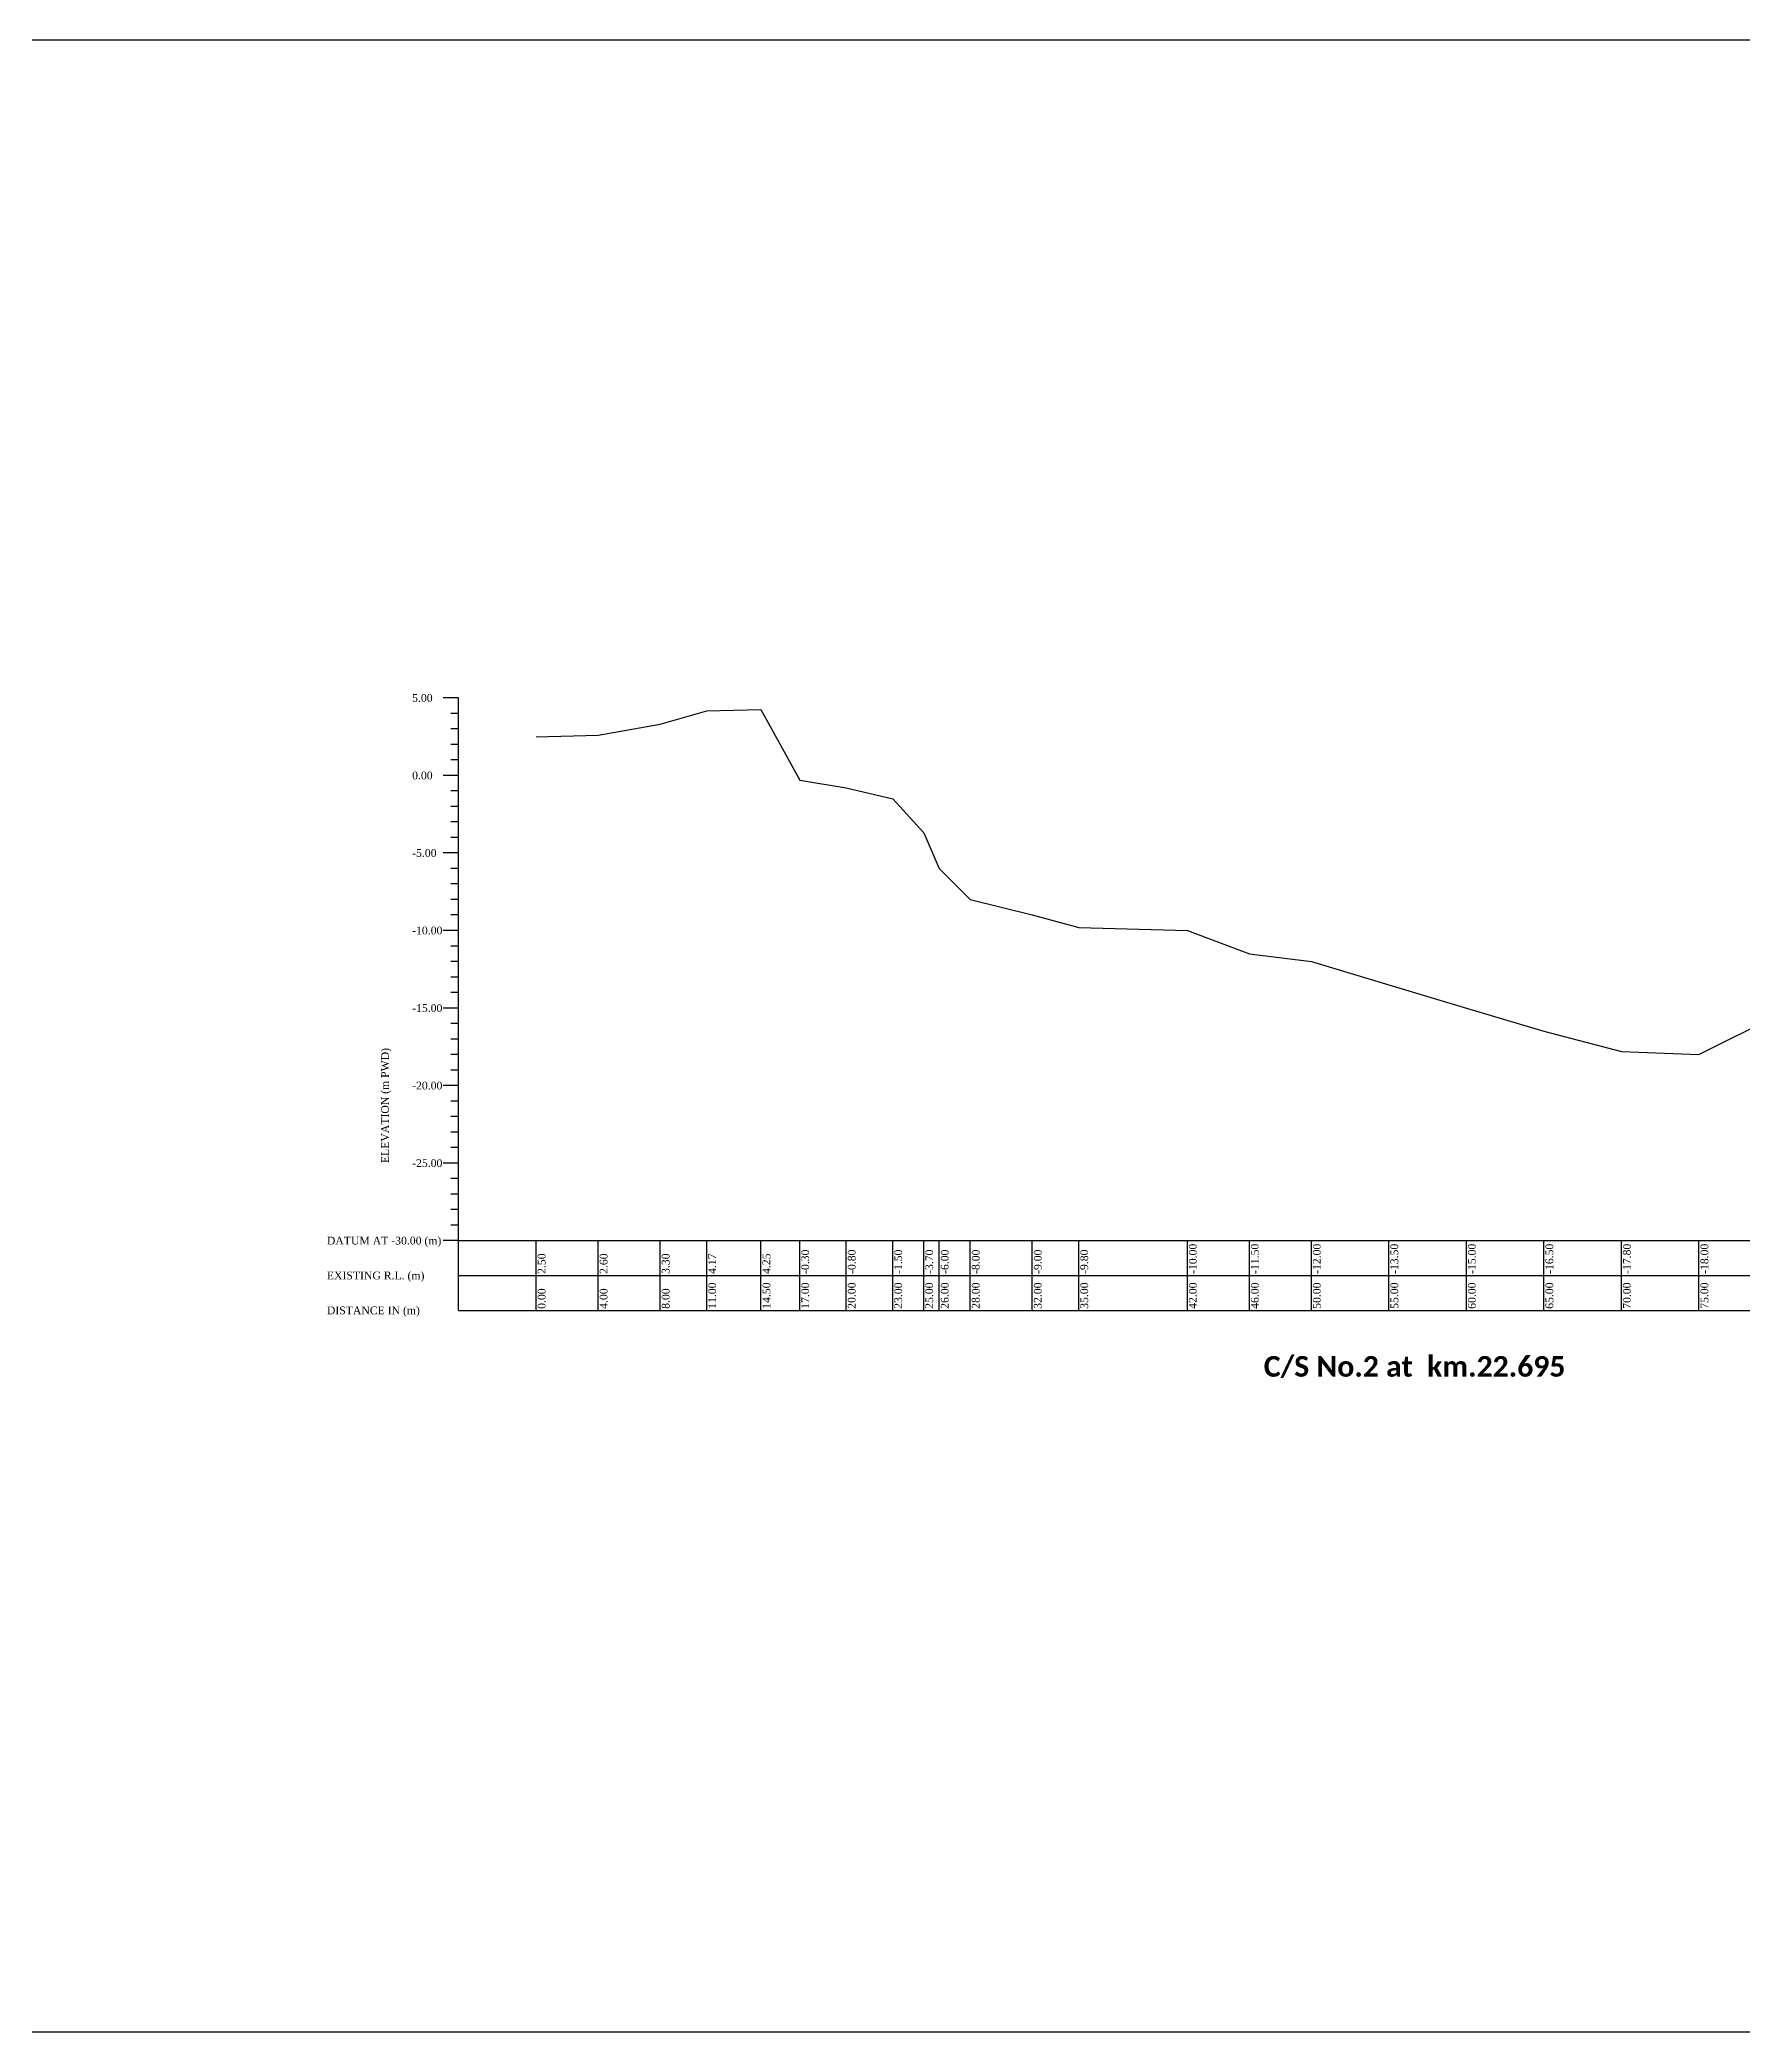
# Model space of a CAD drawing. Header units: inches. Extents: x 0 to 4913108, y -3856 to 5602.
# Drawn here: x 42214.3 to 42324.1, y 5473.8 to 5602.3 of the extents above; entities that cross this region are included whole.
import ezdxf

# ---------------------------------------------------------------- set-up
doc = ezdxf.new("R2010")
doc.units = ezdxf.units.IN
doc.header["$LTSCALE"] = 2.5
doc.header["$MEASUREMENT"] = 0
doc.styles.add('liza', font='times.ttf', dxfattribs={"height": 2})
doc.styles.get("Standard").update_dxf_attribs({"font": 'times.ttf'})

msp = doc.modelspace()

# ---------------------------------------------------------------- linework, layer by layer
at = {"color": 6, "linetype": 'Continuous', "lineweight": -3, "ltscale": 0.5}
for p, q in [((42241.287, 5559.882), (42240.287, 5559.882)), ((42241.287, 5520.382), (42241.287, 5559.882)), ((42241.287, 5558.882), (42240.787, 5558.882)), ((42241.287, 5557.882), (42240.787, 5557.882)), ((42241.287, 5556.882), (42240.787, 5556.882)), ((42241.287, 5554.882), (42240.287, 5554.882)), ((42241.287, 5555.882), (42240.787, 5555.882)), ((42241.287, 5553.882), (42240.787, 5553.882)), ((42241.287, 5552.882), (42240.787, 5552.882)), ((42241.287, 5551.882), (42240.787, 5551.882)), ((42241.287, 5550.882), (42240.787, 5550.882)), ((42241.287, 5549.882), (42240.287, 5549.882)), ((42241.287, 5548.882), (42240.787, 5548.882)), ((42241.287, 5547.882), (42240.787, 5547.882)), ((42241.287, 5546.882), (42240.787, 5546.882)), ((42241.287, 5545.882), (42240.787, 5545.882)), ((42241.287, 5544.882), (42240.287, 5544.882)), ((42241.287, 5543.882), (42240.787, 5543.882)), ((42241.287, 5542.882), (42240.787, 5542.882)), ((42241.287, 5541.882), (42240.787, 5541.882)), ((42241.287, 5540.882), (42240.787, 5540.882)), ((42241.287, 5539.882), (42240.287, 5539.882)), ((42241.287, 5538.882), (42240.787, 5538.882)), ((42241.287, 5537.882), (42240.787, 5537.882)), ((42241.287, 5536.882), (42240.787, 5536.882)), ((42241.287, 5535.882), (42240.787, 5535.882)), ((42241.287, 5534.882), (42240.287, 5534.882)), ((42241.287, 5533.882), (42240.787, 5533.882)), ((42241.287, 5532.882), (42240.787, 5532.882)), ((42241.287, 5531.882), (42240.787, 5531.882)), ((42241.287, 5530.882), (42240.787, 5530.882)), ((42241.287, 5529.882), (42240.287, 5529.882)), ((42241.287, 5528.882), (42240.787, 5528.882)), ((42241.287, 5527.882), (42240.787, 5527.882)), ((42241.287, 5526.882), (42240.787, 5526.882)), ((42241.287, 5525.882), (42240.787, 5525.882)), ((42241.287, 5524.882), (42240.287, 5524.882)), ((42241.287, 5524.882), (42376.287, 5524.882)), ((42246.287, 5520.382), (42246.287, 5524.882)), ((42250.287, 5520.382), (42250.287, 5524.882)), ((42254.287, 5520.382), (42254.287, 5524.882)), ((42257.287, 5520.382), (42257.287, 5524.882)), ((42260.787, 5520.382), (42260.787, 5524.882)), ((42263.287, 5520.382), (42263.287, 5524.882)), ((42266.287, 5520.382), (42266.287, 5524.882)), ((42269.287, 5520.382), (42269.287, 5524.882)), ((42271.287, 5520.382), (42271.287, 5524.882)), ((42272.287, 5520.382), (42272.287, 5524.882)), ((42274.287, 5520.382), (42274.287, 5524.882)), ((42278.287, 5520.382), (42278.287, 5524.882)), ((42281.287, 5520.382), (42281.287, 5524.882)), ((42288.287, 5520.382), (42288.287, 5524.882)), ((42292.287, 5520.382), (42292.287, 5524.882)), ((42296.287, 5520.382), (42296.287, 5524.882)), ((42301.287, 5520.382), (42301.287, 5524.882)), ((42306.287, 5520.382), (42306.287, 5524.882)), ((42311.287, 5520.382), (42311.287, 5524.882)), ((42316.287, 5520.382), (42316.287, 5524.882)), ((42321.287, 5520.382), (42321.287, 5524.882)), ((42241.287, 5522.632), (42376.287, 5522.632)), ((42241.287, 5520.382), (42376.287, 5520.382))]:
    msp.add_line(p, q, dxfattribs=at)
msp.add_lwpolyline([(41996.902, 5602.324), (42431.645, 5602.324), (42431.645, 5473.832), (41996.902, 5473.832)], close=True, dxfattribs=at)
msp.add_lwpolyline([(42246.287, 5557.382), (42250.287, 5557.482), (42254.287, 5558.182), (42257.287, 5559.052), (42260.787, 5559.132), (42263.287, 5554.582), (42266.287, 5554.082), (42269.287, 5553.382), (42271.287, 5551.182), (42272.287, 5548.882), (42274.287, 5546.882), (42278.287, 5545.882), (42281.287, 5545.082), (42288.287, 5544.882), (42292.287, 5543.382), (42296.287, 5542.882), (42301.287, 5541.382), (42306.287, 5539.882), (42311.287, 5538.382), (42316.287, 5537.082), (42321.287, 5536.882), (42326.287, 5539.382)], dxfattribs=at)

# ---------------------------------------------------------------- texts
at = {"color": 6, "linetype": 'Continuous', "lineweight": -3, "ltscale": 0.5, "char_height": 0.5, "attachment_point": 1, "style": 'liza'}
for s, insert, width in [('5.00', (42238.287, 5560.132), 2), ('0.00', (42238.287, 5555.132), 2), ('-5.00', (42238.287, 5550.132), 2), ('-10.00', (42238.287, 5545.132), 2), ('-15.00', (42238.287, 5540.132), 2), ('-20.00', (42238.287, 5535.132), 2), ('-25.00', (42238.287, 5530.132), 2), ('DATUM AT -30.00 (m)', (42232.787, 5525.132), 7.5), ('EXISTING R.L. (m)', (42232.787, 5522.882), 7.5), ('DISTANCE IN (m)', (42232.787, 5520.632), 7.5)]:
    msp.add_mtext(s, dxfattribs=dict(at, insert=insert, width=width))
at = {"color": 6, "linetype": 'Continuous', "lineweight": -3, "ltscale": 0.5, "char_height": 0.5, "attachment_point": 1, "rotation": 90, "style": 'liza'}
for s, insert, width in [('ELEVATION (m PWD)', (42236.287, 5529.882), 10), ('2.50', (42246.387, 5522.732), 2.15), ('2.60', (42250.387, 5522.732), 2.15), ('3.30', (42254.387, 5522.732), 2.15), ('4.17', (42257.387, 5522.732), 2.15), ('4.25', (42260.887, 5522.732), 2.15), ('-0.30', (42263.387, 5522.732), 2.15), ('-0.80', (42266.387, 5522.732), 2.15), ('-1.50', (42269.387, 5522.732), 2.15), ('-3.70', (42271.387, 5522.732), 2.15), ('-6.00', (42272.387, 5522.732), 2.15), ('-8.00', (42274.387, 5522.732), 2.15), ('-9.00', (42278.387, 5522.732), 2.15), ('-9.80', (42281.387, 5522.732), 2.15), ('-10.00', (42288.387, 5522.732), 2.15), ('-11.50', (42292.387, 5522.732), 2.15), ('-12.00', (42296.387, 5522.732), 2.15), ('-13.50', (42301.387, 5522.732), 2.15), ('-15.00', (42306.387, 5522.732), 2.15), ('-16.50', (42311.387, 5522.732), 2.15), ('-17.80', (42316.387, 5522.732), 2.15), ('-18.00', (42321.387, 5522.732), 2.15), ('0.00', (42246.387, 5520.482), 2.15), ('4.00', (42250.387, 5520.482), 2.15), ('8.00', (42254.387, 5520.482), 2.15), ('11.00', (42257.387, 5520.482), 2.15), ('14.50', (42260.887, 5520.482), 2.15), ('17.00', (42263.387, 5520.482), 2.15), ('20.00', (42266.387, 5520.482), 2.15), ('23.00', (42269.387, 5520.482), 2.15), ('25.00', (42271.387, 5520.482), 2.15), ('26.00', (42272.387, 5520.482), 2.15), ('28.00', (42274.387, 5520.482), 2.15), ('32.00', (42278.387, 5520.482), 2.15), ('35.00', (42281.387, 5520.482), 2.15), ('42.00', (42288.387, 5520.482), 2.15), ('46.00', (42292.387, 5520.482), 2.15), ('50.00', (42296.387, 5520.482), 2.15), ('55.00', (42301.387, 5520.482), 2.15), ('60.00', (42306.387, 5520.482), 2.15), ('65.00', (42311.387, 5520.482), 2.15), ('70.00', (42316.387, 5520.482), 2.15), ('75.00', (42321.387, 5520.482), 2.15)]:
    msp.add_mtext(s, dxfattribs=dict(at, insert=insert, width=width))
at = {"color": 0, "linetype": 'ByBlock', "lineweight": 30, "insert": (42293.218, 5517.434), "char_height": 1.32684, "width": 81.78181, "attachment_point": 1}
msp.add_mtext('{\\fCalibri|b1|i0|c0|p34;\\C256;C/S No.2 at  km.22.695}', dxfattribs=at)

doc.saveas('drawing.dxf')
